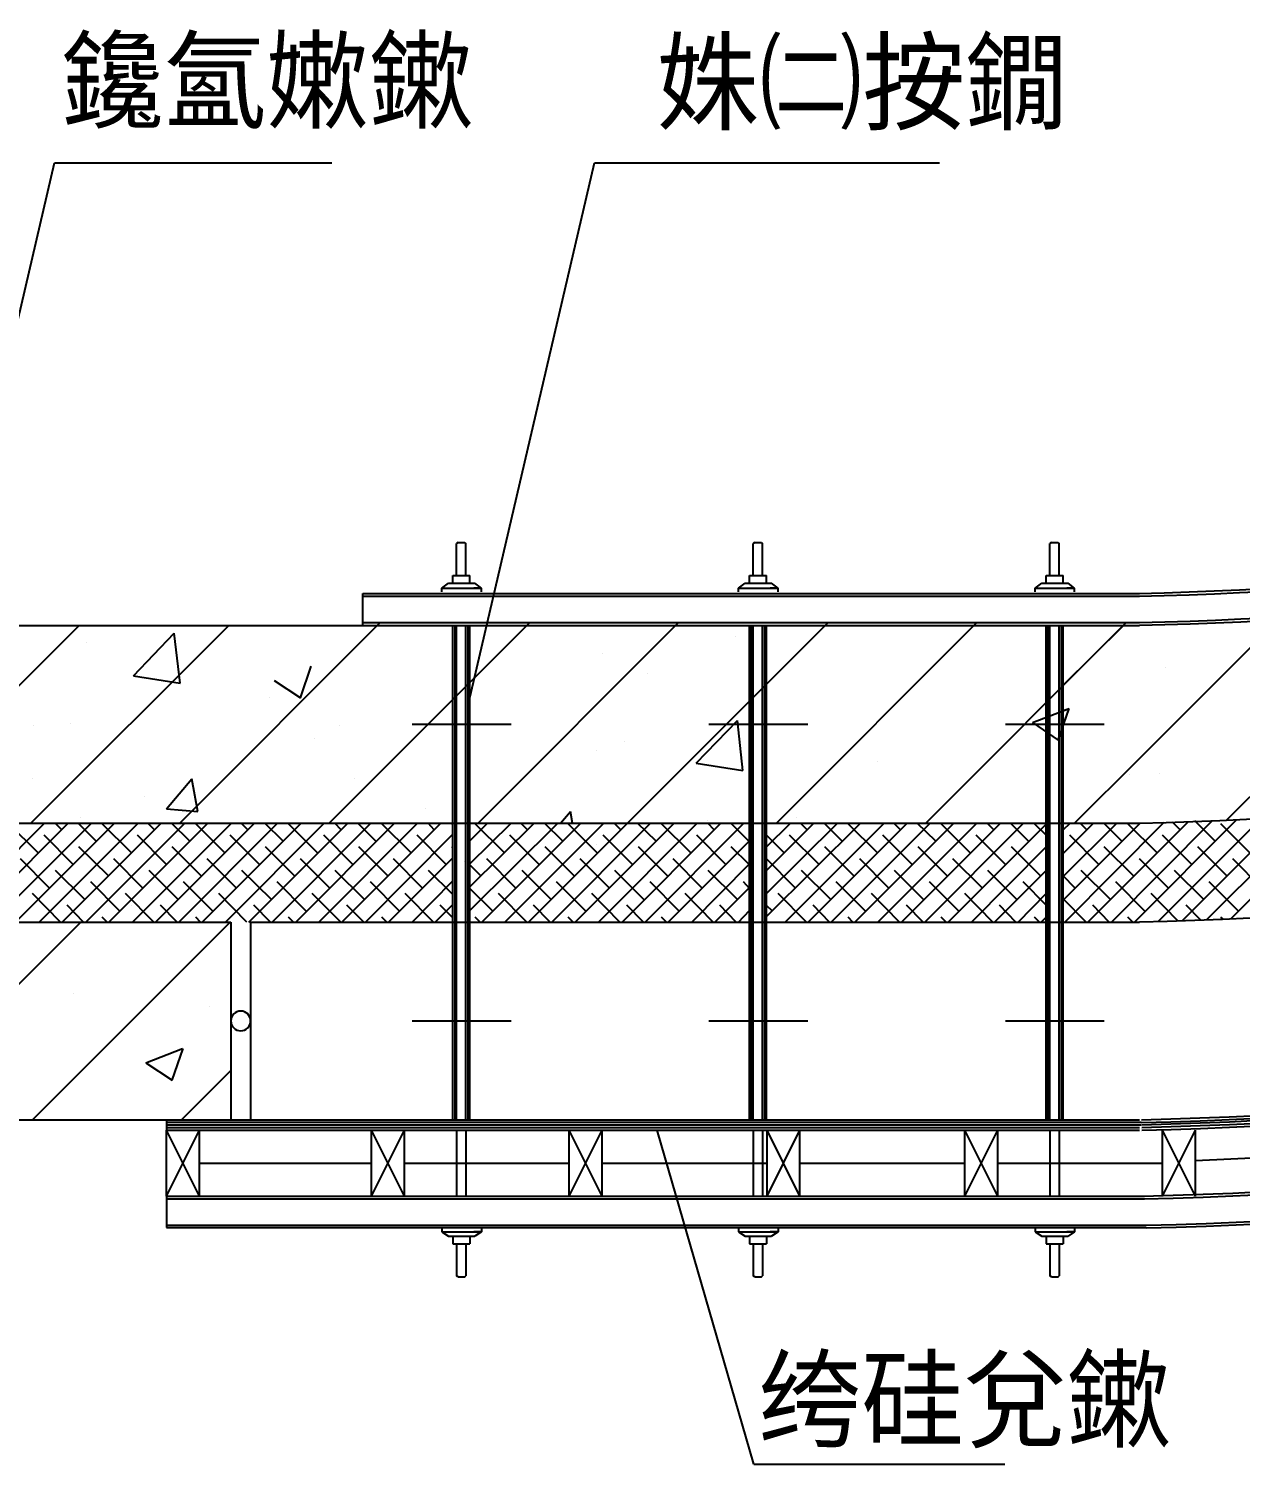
# Model space of a CAD drawing. Header units: metres. Extents: x 0 to 193, y 0 to 136.
# Drawn here: x 129.61 to 151.66, y 57.51 to 83.64 of the extents above; entities that cross this region are included whole.
import ezdxf

# ---------------------------------------------------------------- set-up
doc = ezdxf.new("R2010")
doc.units = ezdxf.units.M
doc.layers.add(' ', color=7, linetype='Continuous')

msp = doc.modelspace()

# ---------------------------------------------------------------- linework, layer by layer
at = {"layer": ' '}
for p, q in [((137.13, 73.46), (137.85, 73.46)), ((142.53, 73.46), (143.25, 73.46)), ((147.93, 73.46), (148.65, 73.46)), ((135.69, 73.36), (149.83, 73.36)), ((135.69, 73.31), (149.83, 73.31)), ((121.29, 72.78), (149.83, 72.78)), ((135.69, 72.83), (149.83, 72.83)), ((136.59, 70.98), (138.39, 70.98)), ((141.99, 70.98), (143.79, 70.98)), ((147.39, 70.98), (149.19, 70.98)), ((136.59, 65.58), (138.39, 65.58)), ((141.99, 65.58), (143.79, 65.58)), ((147.39, 65.58), (149.19, 65.58)), ((137.13, 61.74), (137.85, 61.74)), ((142.53, 61.74), (143.25, 61.74)), ((147.93, 61.74), (148.65, 61.74))]:
    msp.add_line(p, q, dxfattribs=at)
for centre, radius, start, end in [((148.01, 149.56), 76.22, 271.36, 293.32), ((148.01, 149.56), 76.27, 271.36, 293.32), ((148.01, 149.56), 76.75, 271.36, 293.32), ((148.01, 149.56), 76.8, 271.36, 293.32), ((148.05, 144.04), 74.88, 271.36, 295.2), ((148.01, 144.16), 76.8, 271.36, 295.32), ((148.05, 140.37), 76.61, 271.36, 296.72), ((148.05, 140.37), 76.66, 271.36, 296.73), ((148.05, 140.37), 76.7, 271.36, 296.73), ((148.05, 140.37), 76.75, 271.36, 296.73), ((148.05, 140.37), 76.8, 271.36, 296.73), ((148.05, 140.37), 78, 271.36, 296.78), ((148.05, 140.37), 78.05, 271.36, 296.79), ((148.1, 139.84), 78, 271.36, 296.95), ((148.1, 139.84), 78.05, 271.36, 296.95), ((133.47, 65.58), 0.18, 0, 180), ((133.47, 65.58), 0.18, -180, 0)]:
    msp.add_arc(centre, radius, start, end, dxfattribs=at)
for p, q in [((127.25, 69.07), (130.08, 81.2)), ((130.08, 81.2), (135.13, 81.2)), ((137.62, 71.38), (139.91, 81.2)), ((139.91, 81.2), (146.19, 81.2)), ((137.43, 74.29), (137.4, 74.27)), ((137.4, 73.69), (137.4, 74.27)), ((137.43, 74.29), (137.55, 74.29)), ((137.55, 74.29), (137.57, 74.27)), ((137.57, 73.69), (137.57, 74.27)), ((142.83, 74.29), (142.8, 74.27)), ((142.8, 73.69), (142.8, 74.27)), ((142.83, 74.29), (142.95, 74.29)), ((142.95, 74.29), (142.97, 74.27)), ((142.97, 73.69), (142.97, 74.27)), ((148.23, 74.29), (148.2, 74.27)), ((148.2, 73.69), (148.2, 74.27)), ((148.23, 74.29), (148.35, 74.29)), ((148.35, 74.29), (148.37, 74.27)), ((148.37, 73.69), (148.37, 74.27)), ((137.13, 73.46), (137.25, 73.55)), ((137.13, 73.39), (137.13, 73.46)), ((137.25, 73.55), (137.73, 73.55)), ((137.33, 73.55), (137.33, 73.69)), ((137.33, 73.69), (137.64, 73.69)), ((137.64, 73.55), (137.64, 73.69)), ((137.85, 73.46), (137.71, 73.46)), ((137.85, 73.46), (137.73, 73.55)), ((137.85, 73.39), (137.85, 73.46)), ((142.53, 73.46), (142.65, 73.55)), ((142.53, 73.39), (142.53, 73.46)), ((142.65, 73.55), (143.13, 73.55)), ((142.73, 73.69), (143.04, 73.69)), ((142.73, 73.55), (142.73, 73.69)), ((143.04, 73.55), (143.04, 73.69)), ((143.25, 73.46), (143.11, 73.46)), ((143.25, 73.46), (143.13, 73.55)), ((143.25, 73.39), (143.25, 73.46)), ((147.93, 73.46), (148.05, 73.55)), ((147.93, 73.39), (147.93, 73.46)), ((148.05, 73.55), (148.53, 73.55)), ((148.13, 73.69), (148.44, 73.69)), ((148.13, 73.55), (148.13, 73.69)), ((148.44, 73.55), (148.44, 73.69)), ((148.65, 73.46), (148.51, 73.46)), ((148.65, 73.46), (148.53, 73.55)), ((148.65, 73.39), (148.65, 73.46)), ((135.69, 72.78), (135.69, 73.36)), ((126.93, 69.18), (130.53, 72.78)), ((129.65, 69.18), (133.25, 72.78)), ((132.36, 69.18), (136.01, 72.83)), ((135.08, 69.18), (138.73, 72.83)), ((137.33, 63.78), (137.33, 72.78)), ((137.37, 63.78), (137.37, 72.78)), ((137.4, 63.78), (137.4, 72.78)), ((137.57, 63.78), (137.57, 72.78)), ((137.61, 63.78), (137.61, 72.78)), ((137.64, 63.78), (137.64, 72.78)), ((137.79, 69.18), (141.44, 72.83)), ((140.51, 69.18), (144.16, 72.83)), ((142.73, 63.78), (142.73, 72.78)), ((142.77, 63.78), (142.77, 72.78)), ((142.8, 63.78), (142.8, 72.78)), ((142.97, 63.78), (142.97, 72.78)), ((143.01, 63.78), (143.01, 72.78)), ((143.04, 63.78), (143.04, 72.78)), ((143.22, 69.18), (146.87, 72.83)), ((145.94, 69.18), (149.59, 72.83)), ((148.13, 63.78), (148.13, 72.78)), ((148.17, 63.78), (148.17, 72.78)), ((148.2, 63.78), (148.2, 72.78)), ((148.37, 63.78), (148.37, 72.78)), ((148.41, 63.78), (148.41, 72.78)), ((148.44, 63.78), (148.44, 72.78)), ((148.44, 71.69), (149.54, 72.78)), ((149.83, 70.36), (152.34, 72.87)), ((130.67, 72.47), (130.67, 72.47)), ((131.52, 71.86), (132.26, 72.64)), ((132.37, 71.73), (132.26, 72.64)), ((142.47, 72.58), (142.47, 72.58)), ((140.06, 72.27), (140.06, 72.27)), ((134.56, 71.46), (134.75, 72.04)), ((140.87, 71.91), (140.87, 71.91)), ((150.3, 72.01), (150.3, 72.01)), ((131.52, 71.86), (132.37, 71.73)), ((134.08, 71.78), (134.56, 71.46)), ((134, 71.47), (134, 71.47)), ((145.31, 71.29), (145.31, 71.29)), ((147.88, 71.01), (148.55, 71.27)), ((148.35, 70.69), (148.55, 71.27)), ((148.44, 71.23), (148.55, 71.27)), ((148.44, 70.96), (148.55, 71.27)), ((129.69, 70.95), (129.69, 70.95)), ((130.37, 70.99), (130.37, 70.99)), ((135.27, 70.95), (135.27, 70.95)), ((141.76, 70.27), (142.51, 71.05)), ((142.61, 70.14), (142.51, 71.05)), ((147.88, 71.01), (148.35, 70.69)), ((134.81, 70.73), (134.81, 70.73)), ((140.46, 70.67), (140.46, 70.67)), ((139.94, 70.51), (139.94, 70.51)), ((145.06, 70.3), (145.06, 70.3)), ((148.65, 69.18), (149.83, 70.36)), ((148.65, 69.18), (149.83, 70.36)), ((151.42, 69.24), (152.48, 70.3)), ((141.76, 70.27), (142.61, 70.14)), ((149.64, 70.07), (149.64, 70.07)), ((149.64, 70.07), (149.64, 70.07)), ((150.19, 70.08), (150.19, 70.08)), ((129.67, 69.99), (129.67, 69.99)), ((132.12, 69.44), (132.58, 69.99)), ((132.69, 69.39), (132.58, 69.99)), ((135.54, 70), (135.54, 70)), ((131.71, 69.66), (131.71, 69.66)), ((130.55, 69.28), (130.55, 69.28)), ((132.12, 69.44), (132.69, 69.39)), ((136.84, 69.44), (136.84, 69.44)), ((139.29, 69.18), (139.47, 69.39)), ((139.51, 69.18), (139.47, 69.39)), ((143.58, 69.28), (143.58, 69.28)), ((149.74, 67.38), (151.6, 69.25)), ((150.17, 67.39), (152.05, 69.27)), ((150.61, 67.41), (152.5, 69.3)), ((121.29, 69.18), (149.83, 69.18)), ((128.1, 67.38), (129.9, 69.18)), ((128.53, 67.38), (130.33, 69.18)), ((128.95, 67.38), (130.75, 69.18)), ((129.78, 68.64), (129.25, 69.17)), ((129.37, 67.38), (131.17, 69.18)), ((129.8, 67.38), (131.6, 69.18)), ((130.21, 69.06), (130.09, 69.18)), ((130.22, 67.38), (132.02, 69.18)), ((130.84, 68.85), (130.51, 69.18)), ((130.65, 67.38), (132.45, 69.18)), ((131.48, 68.64), (130.95, 69.17)), ((131.07, 67.38), (132.87, 69.18)), ((131.5, 67.38), (133.3, 69.18)), ((131.9, 69.06), (131.78, 69.18)), ((131.92, 67.38), (133.72, 69.18)), ((132.54, 68.85), (132.21, 69.18)), ((132.34, 67.38), (134.14, 69.18)), ((133.18, 68.64), (132.65, 69.17)), ((132.77, 67.38), (134.57, 69.18)), ((133.19, 67.38), (134.99, 69.18)), ((133.6, 69.06), (133.48, 69.18)), ((133.62, 67.38), (135.42, 69.18)), ((134.24, 68.85), (133.91, 69.18)), ((134.04, 67.38), (135.84, 69.18)), ((134.87, 68.64), (134.34, 69.17)), ((134.47, 67.38), (136.27, 69.18)), ((134.89, 67.38), (136.69, 69.18)), ((135.3, 69.06), (135.18, 69.18)), ((135.31, 67.38), (137.11, 69.18)), ((135.93, 68.85), (135.6, 69.18)), ((136.57, 68.64), (136.04, 69.17)), ((136.99, 69.06), (136.88, 69.18)), ((137.33, 69.15), (137.3, 69.18)), ((137.64, 67.59), (139.24, 69.18)), ((137.64, 68.02), (138.81, 69.18)), ((137.64, 68.86), (137.96, 69.18)), ((137.64, 68.44), (138.39, 69.18)), ((138.27, 68.64), (137.74, 69.17)), ((137.86, 67.38), (139.66, 69.18)), ((138.28, 67.38), (140.08, 69.18)), ((138.69, 69.06), (138.57, 69.18)), ((138.71, 67.38), (140.51, 69.18)), ((139.33, 68.85), (139, 69.18)), ((139.13, 67.38), (140.93, 69.18)), ((139.96, 68.64), (139.43, 69.17)), ((139.56, 67.38), (141.36, 69.18)), ((139.98, 67.38), (141.78, 69.18)), ((140.39, 69.06), (140.27, 69.18)), ((140.41, 67.38), (142.21, 69.18)), ((141.03, 68.85), (140.69, 69.18)), ((140.83, 67.38), (142.63, 69.18)), ((141.66, 68.64), (141.13, 69.17)), ((141.96, 69.23), (141.96, 69.23)), ((142.09, 69.06), (141.97, 69.18)), ((142.72, 68.85), (142.39, 69.18)), ((143.04, 67.48), (144.75, 69.18)), ((143.04, 67.9), (144.33, 69.18)), ((143.04, 69.17), (143.05, 69.18)), ((143.04, 68.75), (143.48, 69.18)), ((143.04, 68.32), (143.9, 69.18)), ((143.38, 67.38), (145.18, 69.18)), ((143.78, 69.06), (143.66, 69.18)), ((143.8, 67.38), (145.6, 69.18)), ((144.42, 68.85), (144.09, 69.18)), ((144.22, 67.38), (146.02, 69.18)), ((145.06, 68.64), (144.53, 69.17)), ((144.65, 67.38), (146.45, 69.18)), ((145.07, 67.38), (146.87, 69.18)), ((145.48, 69.06), (145.36, 69.18)), ((145.5, 67.38), (147.3, 69.18)), ((146.12, 68.85), (145.78, 69.18)), ((145.92, 67.38), (147.72, 69.18)), ((146.75, 68.64), (146.22, 69.17)), ((146.35, 67.38), (148.15, 69.18)), ((147.18, 69.06), (147.06, 69.18)), ((147.81, 68.85), (147.48, 69.18)), ((148.13, 68.96), (147.92, 69.17)), ((148.44, 67.78), (149.84, 69.18)), ((148.44, 68.63), (148.99, 69.18)), ((148.44, 69.06), (148.57, 69.18)), ((148.44, 68.21), (149.42, 69.18)), ((148.47, 67.38), (150.28, 69.2)), ((148.87, 69.06), (148.75, 69.18)), ((148.89, 67.38), (150.72, 69.21)), ((149.51, 68.85), (149.18, 69.18)), ((149.32, 67.38), (151.16, 69.23)), ((150.15, 68.64), (149.62, 69.17)), ((150.57, 69.06), (150.43, 69.2)), ((151.21, 68.85), (150.84, 69.22)), ((151.84, 68.64), (151.31, 69.17)), ((130.42, 68.43), (129.89, 68.96)), ((131.06, 68.22), (130.52, 68.75)), ((132.12, 68.43), (131.59, 68.96)), ((132.75, 68.22), (132.22, 68.75)), ((133.81, 68.43), (133.28, 68.96)), ((134.45, 68.22), (133.92, 68.75)), ((135.51, 68.43), (134.98, 68.96)), ((136.15, 68.22), (135.62, 68.75)), ((135.74, 67.38), (137.33, 68.98)), ((137.21, 68.43), (136.68, 68.96)), ((137.33, 68.73), (137.31, 68.75)), ((138.9, 68.43), (138.37, 68.96)), ((139.54, 68.22), (139.01, 68.75)), ((139.94, 68.8), (139.94, 68.8)), ((140.6, 68.43), (140.07, 68.96)), ((141.24, 68.22), (140.71, 68.75)), ((141.25, 67.38), (142.73, 68.86)), ((142.3, 68.43), (141.77, 68.96)), ((142.73, 68.42), (142.4, 68.75)), ((143.36, 68.64), (143.04, 68.96)), ((144, 68.43), (143.46, 68.96)), ((144.63, 68.22), (144.1, 68.75)), ((145.69, 68.43), (145.16, 68.96)), ((146.33, 68.22), (145.8, 68.75)), ((146.77, 67.38), (148.13, 68.75)), ((147.39, 68.43), (146.86, 68.96)), ((148.03, 68.22), (147.5, 68.75)), ((149.09, 68.43), (148.56, 68.96)), ((149.72, 68.22), (149.19, 68.75)), ((150.78, 68.43), (150.25, 68.96)), ((151.42, 68.22), (150.89, 68.75)), ((151.05, 67.42), (152.56, 68.93)), ((129.99, 68), (129.46, 68.53)), ((131.69, 68), (131.16, 68.53)), ((133.39, 68), (132.86, 68.53)), ((135.09, 68), (134.56, 68.53)), ((136.16, 67.38), (137.33, 68.55)), ((136.78, 68), (136.25, 68.53)), ((137.54, 68.48), (137.54, 68.48)), ((138.48, 68), (137.95, 68.53)), ((140.18, 68), (139.65, 68.53)), ((141.87, 68), (141.34, 68.53)), ((143.57, 68), (143.04, 68.53)), ((145.27, 68), (144.74, 68.53)), ((146.97, 68), (146.43, 68.53)), ((148.45, 68.64), (148.44, 68.65)), ((150.36, 68), (149.83, 68.53)), ((151.49, 67.44), (152.58, 68.53)), ((152.06, 68), (151.53, 68.53)), ((130.63, 67.79), (130.1, 68.32)), ((132.33, 67.79), (131.8, 68.32)), ((134.03, 67.79), (133.49, 68.32)), ((135.72, 67.79), (135.19, 68.32)), ((137.33, 67.88), (136.89, 68.32)), ((137.84, 68.22), (137.64, 68.42)), ((139.12, 67.79), (138.59, 68.32)), ((140.81, 67.79), (140.28, 68.32)), ((141.68, 67.38), (142.73, 68.44)), ((142.51, 67.79), (141.98, 68.32)), ((144.21, 67.79), (143.68, 68.32)), ((145.9, 67.79), (145.37, 68.32)), ((147.6, 67.79), (147.07, 68.32)), ((147.19, 67.38), (148.13, 68.32)), ((148.66, 68), (148.44, 68.22)), ((149.3, 67.79), (148.77, 68.32)), ((151, 67.79), (150.47, 68.32)), ((131.27, 67.58), (130.74, 68.11)), ((132.96, 67.58), (132.43, 68.11)), ((134.66, 67.58), (134.13, 68.11)), ((136.36, 67.58), (135.83, 68.11)), ((136.59, 67.38), (137.33, 68.13)), ((138.06, 67.58), (137.64, 67.99)), ((139.75, 67.58), (139.22, 68.11)), ((141.45, 67.58), (140.92, 68.11)), ((142.1, 67.38), (142.73, 68.01)), ((142.73, 67.99), (142.62, 68.11)), ((144.84, 67.58), (144.31, 68.11)), ((146.54, 67.58), (146.01, 68.11)), ((148.13, 67.69), (147.71, 68.11)), ((149.93, 67.58), (149.4, 68.11)), ((151.63, 67.58), (151.1, 68.11)), ((130.19, 67.38), (129.68, 67.9)), ((130.61, 67.38), (130.31, 67.69)), ((131.89, 67.38), (131.37, 67.9)), ((132.31, 67.38), (132.01, 67.69)), ((133.58, 67.38), (133.07, 67.9)), ((134.01, 67.38), (133.71, 67.69)), ((135.3, 67.37), (134.77, 67.9)), ((135.71, 67.38), (135.4, 67.69)), ((136.98, 67.38), (136.46, 67.9)), ((137.01, 67.38), (137.33, 67.7)), ((137.33, 67.46), (137.1, 67.69)), ((138.68, 67.38), (138.16, 67.9)), ((139.1, 67.38), (138.8, 67.69)), ((140.37, 67.38), (139.86, 67.9)), ((140.8, 67.38), (140.5, 67.69)), ((142.07, 67.38), (141.56, 67.9)), ((142.49, 67.38), (142.19, 67.69)), ((143.77, 67.38), (143.25, 67.9)), ((144.19, 67.38), (143.89, 67.69)), ((145.46, 67.38), (144.95, 67.9)), ((145.89, 67.38), (145.59, 67.69)), ((147.16, 67.38), (146.65, 67.9)), ((147.58, 67.38), (147.28, 67.69)), ((147.62, 67.38), (148.13, 67.9)), ((148.86, 67.38), (148.44, 67.8)), ((149.28, 67.38), (148.98, 67.69)), ((150.53, 67.4), (150.04, 67.9)), ((150.94, 67.42), (150.68, 67.69)), ((131.04, 67.38), (130.95, 67.47)), ((131.48, 67.68), (131.48, 67.68)), ((132.74, 67.38), (132.65, 67.47)), ((134.43, 67.38), (134.34, 67.47)), ((136.13, 67.38), (136.04, 67.47)), ((137.83, 67.38), (137.74, 67.47)), ((139.52, 67.38), (139.43, 67.47)), ((141.22, 67.38), (141.13, 67.47)), ((142.53, 67.38), (142.73, 67.59)), ((143.15, 67.58), (143.04, 67.68)), ((144.61, 67.38), (144.53, 67.47)), ((146.31, 67.38), (146.22, 67.47)), ((148.01, 67.38), (147.92, 67.47)), ((148.04, 67.38), (148.13, 67.47)), ((149.71, 67.38), (149.62, 67.47)), ((151.35, 67.44), (151.31, 67.47)), ((121.29, 67.38), (133.29, 67.38)), ((126.96, 63.78), (130.56, 67.38)), ((129.68, 63.78), (133.28, 67.38)), ((133.29, 67.38), (133.29, 63.78)), ((133.65, 67.38), (149.83, 67.38)), ((133.65, 67.38), (133.65, 63.78)), ((137.64, 67.38), (137.61, 67.35)), ((148.44, 67.38), (148.41, 67.35)), ((130.43, 66.08), (130.43, 66.08)), ((132.9, 65.85), (132.9, 65.85)), ((131.74, 64.82), (132.41, 65.08)), ((132.22, 64.5), (132.42, 65.08)), ((137.4, 63.78), (137.4, 65.08)), ((137.57, 63.78), (137.57, 65.08)), ((142.8, 63.78), (142.8, 65.08)), ((142.97, 63.78), (142.97, 65.08)), ((131.74, 64.82), (132.22, 64.5)), ((132.39, 63.78), (133.29, 64.68)), ((121.29, 63.78), (135.69, 63.78)), ((132.12, 63.78), (132.12, 63.59)), ((135.69, 63.78), (149.83, 63.78)), ((137.64, 63.83), (137.61, 63.79)), ((137.64, 63.79), (137.61, 63.82)), ((143.04, 63.83), (143.01, 63.79)), ((143.04, 63.79), (143.01, 63.82)), ((132.12, 63.74), (135.69, 63.74)), ((132.12, 63.69), (135.69, 63.69)), ((132.12, 63.64), (135.69, 63.64)), ((132.12, 63.59), (135.69, 63.59)), ((132.12, 62.39), (132.12, 63.59)), ((132.12, 62.39), (132.72, 63.59)), ((132.72, 62.39), (132.12, 63.59)), ((132.72, 62.39), (132.72, 63.59)), ((135.69, 63.74), (149.86, 63.74)), ((135.69, 63.69), (149.86, 63.69)), ((135.69, 63.64), (149.83, 63.64)), ((135.69, 63.59), (149.83, 63.59)), ((136.45, 62.39), (135.85, 63.59)), ((135.85, 62.39), (136.45, 63.59)), ((135.85, 62.39), (135.85, 63.59)), ((136.45, 62.39), (136.45, 63.59)), ((137.4, 63.59), (137.4, 62.39)), ((137.57, 63.59), (137.57, 62.39)), ((139.45, 62.39), (139.45, 63.59)), ((139.45, 62.39), (140.05, 63.59)), ((140.05, 62.39), (139.45, 63.59)), ((140.05, 62.39), (140.05, 63.59)), ((142.81, 57.51), (141.05, 63.59)), ((142.8, 63.59), (142.8, 62.39)), ((142.97, 63.59), (142.97, 62.39)), ((143.05, 62.39), (143.05, 63.59)), ((143.05, 62.39), (143.65, 63.59)), ((143.65, 62.39), (143.05, 63.59)), ((143.65, 62.39), (143.65, 63.59)), ((147.25, 62.39), (146.65, 63.59)), ((146.65, 62.39), (147.25, 63.59)), ((146.65, 62.39), (146.65, 63.59)), ((147.25, 62.39), (147.25, 63.59)), ((148.2, 63.59), (148.2, 62.39)), ((148.37, 63.59), (148.37, 62.39)), ((150.85, 62.39), (150.25, 63.59)), ((150.25, 62.39), (150.85, 63.59)), ((150.25, 62.39), (150.25, 63.59)), ((150.85, 62.39), (150.85, 63.59)), ((132.72, 62.99), (135.85, 62.99)), ((136.45, 62.99), (139.45, 62.99)), ((140.05, 62.99), (143.05, 62.99)), ((143.65, 62.99), (146.65, 62.99)), ((147.25, 62.99), (150.25, 62.99)), ((150.85, 63.04), (153.96, 63.19)), ((132.12, 62.39), (149.92, 62.39)), ((132.12, 62.39), (132.12, 61.82)), ((132.12, 62.39), (132.72, 62.39)), ((132.12, 62.34), (149.92, 62.34)), ((135.85, 62.39), (136.45, 62.39)), ((132.12, 61.86), (149.95, 61.86)), ((132.12, 61.82), (149.95, 61.82)), ((137.13, 61.82), (137.13, 61.74)), ((137.13, 61.74), (137.25, 61.66)), ((137.85, 61.74), (137.71, 61.74)), ((137.85, 61.74), (137.73, 61.66)), ((137.85, 61.82), (137.85, 61.74)), ((142.53, 61.82), (142.53, 61.74)), ((142.53, 61.74), (142.65, 61.66)), ((143.25, 61.74), (143.11, 61.74)), ((143.25, 61.74), (143.13, 61.66)), ((143.25, 61.82), (143.25, 61.74)), ((147.93, 61.82), (147.93, 61.74)), ((147.93, 61.74), (148.05, 61.66)), ((148.65, 61.74), (148.51, 61.74)), ((148.65, 61.74), (148.53, 61.66)), ((148.65, 61.82), (148.65, 61.74)), ((137.25, 61.66), (137.73, 61.66)), ((137.33, 61.66), (137.33, 61.52)), ((137.33, 61.52), (137.64, 61.52)), ((137.4, 61.52), (137.4, 60.94)), ((137.57, 61.52), (137.57, 60.94)), ((137.64, 61.66), (137.64, 61.52)), ((142.65, 61.66), (143.13, 61.66)), ((142.73, 61.66), (142.73, 61.52)), ((142.73, 61.52), (143.04, 61.52)), ((142.8, 61.52), (142.8, 60.94)), ((142.97, 61.52), (142.97, 60.94)), ((143.04, 61.66), (143.04, 61.52)), ((148.05, 61.66), (148.53, 61.66)), ((148.13, 61.66), (148.13, 61.52)), ((148.13, 61.52), (148.44, 61.52)), ((148.2, 61.52), (148.2, 60.94)), ((148.37, 61.52), (148.37, 60.94)), ((148.44, 61.66), (148.44, 61.52)), ((137.43, 60.92), (137.4, 60.94)), ((137.43, 60.92), (137.55, 60.92)), ((137.55, 60.92), (137.57, 60.94)), ((142.83, 60.92), (142.8, 60.94)), ((142.83, 60.92), (142.95, 60.92)), ((142.95, 60.92), (142.97, 60.94)), ((148.23, 60.92), (148.2, 60.94)), ((148.23, 60.92), (148.35, 60.92)), ((148.35, 60.92), (148.37, 60.94)), ((142.81, 57.51), (147.38, 57.51))]:
    msp.add_line(p, q)

# ---------------------------------------------------------------- texts
for s, p in [('鑱氳嫰鏉', (130.19, 81.98)), ('姝㈡按鐗', (141.04, 81.95)), ('绔硅兌鏉', (142.89, 57.97))]:
    msp.add_text(s, height=1.44).set_placement(p)

doc.saveas('drawing.dxf')
